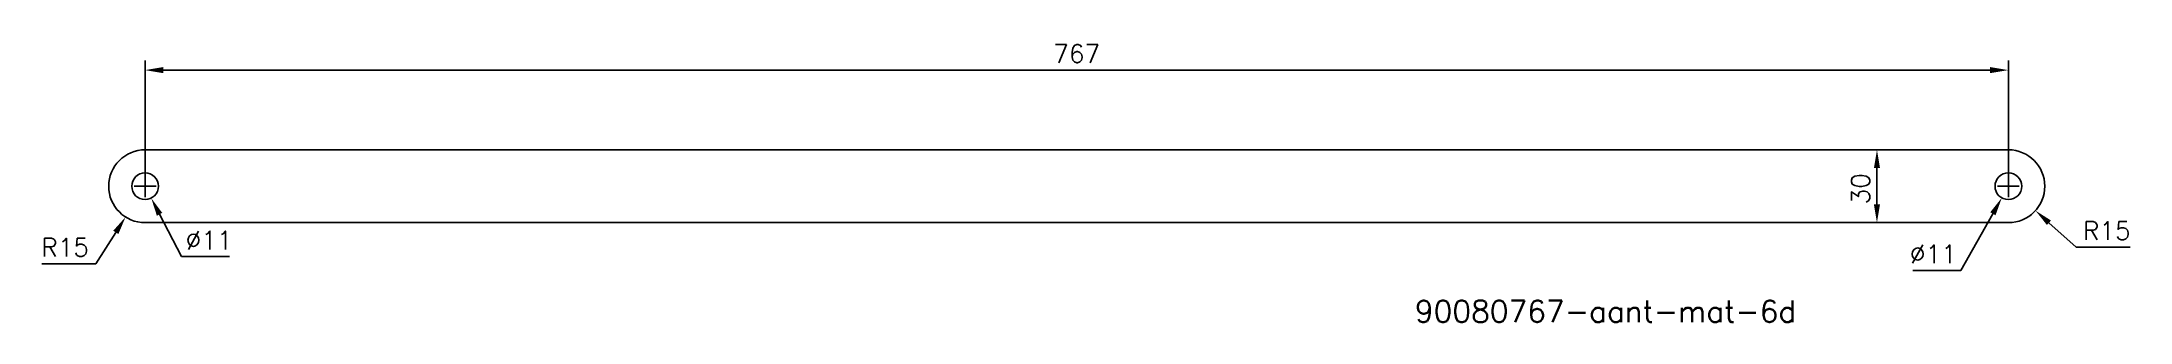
# Model space of a CAD drawing. Extents: x 2610 to 3469, y 664 to 780.
import ezdxf

# ---------------------------------------------------------------- set-up
doc = ezdxf.new("R2010")
doc.units = 0
doc.header["$LTSCALE"] = 0.5
doc.layers.get('DEFPOINTS').update_dxf_attribs({"linetype": 'CONTINUOUS'})
for name, color, linetype in [('50VOL', 13, 'CONTINUOUS'), ('70VOL', 5, 'CONTINUOUS'), ('BRANDLIJN', 93, 'CONTINUOUS')]:
    doc.layers.add(name, color=color, linetype=linetype)
doc.styles.add('ROMANS', font='romans.shx')
doc.dimstyles.new('1_OP_03$0', dxfattribs={"dimscale": 3, "dimtxt": 2.5, "dimasz": 2.5, "dimexe": 1.3, "dimexo": 0.6, "dimgap": 1, "dimtad": 1, "dimdec": 1, "dimdsep": 46, "dimtxsty": 'ROMANS', "dimcen": -1.5, "dimclrd": 150, "dimclre": 150, "dimclrt": 5, "dimadec": 0, "dimazin": 0, "dimtfac": 1, "dimtdec": 1, "dimtmove": 0, "dimatfit": 3, "dimfxl": 0, "dimtolj": 1, "dimtzin": 0, "dimarcsym": 0})
doc.dimstyles.new('1_OP_03$3', dxfattribs={"dimscale": 3, "dimtxt": 2.5, "dimasz": 2.5, "dimexe": 1.3, "dimexo": 0.6, "dimgap": 1, "dimtad": 1, "dimtoh": 1, "dimdec": 1, "dimdsep": 46, "dimtxsty": 'ROMANS', "dimcen": -1.5, "dimclrd": 150, "dimclre": 150, "dimclrt": 5, "dimadec": 0, "dimazin": 0, "dimtfac": 1, "dimtdec": 1, "dimtofl": 0, "dimtmove": 0, "dimatfit": 0, "dimfxl": 0, "dimtolj": 1, "dimtzin": 0, "dimarcsym": 0})
doc.dimstyles.new('1_OP_03$4', dxfattribs={"dimscale": 3, "dimtxt": 2.5, "dimasz": 2.5, "dimexe": 1.3, "dimexo": 0.6, "dimgap": 1, "dimtad": 1, "dimtoh": 1, "dimdec": 1, "dimdsep": 46, "dimtxsty": 'ROMANS', "dimcen": 1, "dimclrd": 150, "dimclre": 150, "dimclrt": 5, "dimadec": 0, "dimazin": 0, "dimtfac": 1, "dimtdec": 1, "dimtofl": 0, "dimtmove": 0, "dimatfit": 3, "dimfxl": 0, "dimtolj": 1, "dimtzin": 0, "dimarcsym": 0})

# ---------------------------------------------------------------- blocks, each defined once
blk = doc.blocks.new('*D0')
at = {"layer": '70VOL', "color": 150, "lineweight": -2}
for p, q in [((2652.28, 722.29), (2652.28, 772.21)), ((2659.78, 768.31), (3411.78, 768.31)), ((3419.28, 722.29), (3419.28, 772.21))]:
    blk.add_line(p, q, dxfattribs=at)
at = {"layer": '70VOL', "color": 150}
for points in [[(2659.78, 769.56), (2659.78, 767.06), (2652.28, 768.31)], [(3411.78, 769.56), (3411.78, 767.06), (3419.28, 768.31)]]:
    blk.add_solid(points, dxfattribs=at)
at = {"layer": 'DEFPOINTS', "color": 0}
for p in [(3419.28, 768.31), (2652.28, 720.49), (3419.28, 720.49)]:
    blk.add_point(p, dxfattribs=at)
at = {"layer": '70VOL', "color": 5, "insert": (3035.78, 775.06), "char_height": 7.5, "attachment_point": 5, "style": 'ROMANS'}
blk.add_mtext('\\A1;767', dxfattribs=at)
blk = doc.blocks.new('*D1')
at = {"layer": '70VOL', "color": 150, "lineweight": -2}
for p, q in [((2652.28, 715.99), (2652.28, 724.99)), ((2647.78, 720.49), (2656.78, 720.49)), ((2658.23, 708.93), (2667.21, 691.49)), ((2667.21, 691.49), (2687, 691.49))]:
    blk.add_line(p, q, dxfattribs=at)
at = {"layer": '70VOL', "color": 150}
blk.add_solid([(2659.34, 709.51), (2657.12, 708.36), (2654.79, 715.6)], dxfattribs=at)
at = {"layer": 'DEFPOINTS', "color": 0}
for p in [(2649.76, 725.38), (2654.79, 715.6)]:
    blk.add_point(p, dxfattribs=at)
at = {"layer": '70VOL', "color": 5, "insert": (2678.61, 698.24), "char_height": 7.5, "attachment_point": 5, "style": 'ROMANS'}
blk.add_mtext('\\A1;∅11', dxfattribs=at)
blk = doc.blocks.new('*D2')
at = {"layer": '70VOL', "color": 150, "lineweight": -2}
for p, q in [((2652.28, 717.49), (2652.28, 723.49)), ((2649.28, 720.49), (2655.28, 720.49)), ((2632.03, 688.58), (2640.22, 701.49)), ((2609.74, 688.58), (2632.03, 688.58))]:
    blk.add_line(p, q, dxfattribs=at)
at = {"layer": '70VOL', "color": 150}
blk.add_solid([(2639.17, 702.16), (2641.28, 700.82), (2644.24, 707.83)], dxfattribs=at)
at = {"layer": 'DEFPOINTS', "color": 0}
for p in [(2652.28, 720.49), (2644.24, 707.83)]:
    blk.add_point(p, dxfattribs=at)
at = {"layer": '70VOL', "color": 5, "insert": (2619.38, 695.33), "char_height": 7.5, "attachment_point": 5, "style": 'ROMANS'}
blk.add_mtext('\\A1;R15', dxfattribs=at)
blk = doc.blocks.new('*D3')
at = {"layer": '70VOL', "color": 150, "lineweight": -2}
for p, q in [((3419.28, 717.49), (3419.28, 723.49)), ((3416.28, 720.49), (3422.28, 720.49)), ((3447.16, 695.41), (3436, 705.45)), ((3469.44, 695.41), (3447.16, 695.41))]:
    blk.add_line(p, q, dxfattribs=at)
at = {"layer": '70VOL', "color": 150}
blk.add_solid([(3436.84, 706.37), (3435.17, 704.52), (3430.43, 710.46)], dxfattribs=at)
at = {"layer": 'DEFPOINTS', "color": 0}
for p in [(3419.28, 720.49), (3430.43, 710.46)]:
    blk.add_point(p, dxfattribs=at)
at = {"layer": '70VOL', "color": 5, "insert": (3459.8, 702.16), "char_height": 7.5, "attachment_point": 5, "style": 'ROMANS'}
blk.add_mtext('\\A1;R15', dxfattribs=at)
blk = doc.blocks.new('*D4')
at = {"layer": '70VOL', "color": 150, "lineweight": -2}
for p, q in [((3419.28, 715.99), (3419.28, 724.99)), ((3414.78, 720.49), (3423.78, 720.49)), ((3412.91, 709.16), (3399.78, 685.82)), ((3399.78, 685.82), (3380, 685.82))]:
    blk.add_line(p, q, dxfattribs=at)
at = {"layer": '70VOL', "color": 150}
blk.add_solid([(3411.82, 709.77), (3413.99, 708.55), (3416.58, 715.7)], dxfattribs=at)
at = {"layer": 'DEFPOINTS', "color": 0}
for p in [(3421.97, 725.29), (3416.58, 715.7)]:
    blk.add_point(p, dxfattribs=at)
at = {"layer": '70VOL', "color": 5, "insert": (3388.39, 692.57), "char_height": 7.5, "attachment_point": 5, "style": 'ROMANS'}
blk.add_mtext('\\A1;∅11', dxfattribs=at)
blk = doc.blocks.new('*D5')
at = {"layer": '70VOL', "color": 150, "lineweight": -2}
for p, q in [((3417.48, 735.49), (3361.29, 735.49)), ((3365.19, 727.99), (3365.19, 712.99)), ((3417.48, 705.49), (3361.29, 705.49))]:
    blk.add_line(p, q, dxfattribs=at)
at = {"layer": '70VOL', "color": 150}
for points in [[(3363.94, 727.99), (3366.44, 727.99), (3365.19, 735.49)], [(3363.94, 712.99), (3366.44, 712.99), (3365.19, 705.49)]]:
    blk.add_solid(points, dxfattribs=at)
at = {"layer": 'DEFPOINTS', "color": 0}
for p in [(3419.28, 735.49), (3365.19, 705.49), (3419.28, 705.49)]:
    blk.add_point(p, dxfattribs=at)
at = {"layer": '70VOL', "color": 5, "insert": (3358.44, 719.45), "char_height": 7.5, "attachment_point": 5, "rotation": 90, "style": 'ROMANS'}
blk.add_mtext('\\A1;30', dxfattribs=at)

msp = doc.modelspace()

# ---------------------------------------------------------------- linework, layer by layer
at = {"layer": '50VOL'}
for p, q in [((2652.28, 735.49), (3419.28, 735.49)), ((3419.28, 705.49), (2652.28, 705.49))]:
    msp.add_line(p, q, dxfattribs=at)
for centre in [(2652.28, 720.49), (3419.28, 720.49)]:
    msp.add_circle(centre, 5.5, dxfattribs=at)
for centre, start, end in [((2652.28, 720.49), 90, 270), ((3419.28, 720.49), 270, 90)]:
    msp.add_arc(centre, 15, start, end, dxfattribs=at)

# ---------------------------------------------------------------- texts
at = {"layer": 'BRANDLIJN', "style": 'ROMANS'}
msp.add_text('90080767-aant-mat-6d', height=9, dxfattribs=at).set_placement((3174.97, 664.48))

# ---------------------------------------------------------------- dimensions: what is measured, and where the dimension line sits
at = {"layer": '70VOL'}
dim = msp.add_linear_dim(base=(3419.28, 768.31), p1=(2652.28, 720.49), p2=(3419.28, 720.49), dimstyle='1_OP_03$0', dxfattribs=at)
dim.commit()
dim.dimension.update_dxf_attribs({"geometry": '*D0', "text_midpoint": (3035.78, 775.06)})
dim = msp.add_linear_dim(base=(3365.19, 705.49), p1=(3419.28, 735.49), p2=(3419.28, 705.49), angle=90, dimstyle='1_OP_03$0', dxfattribs=at)
dim.commit()
dim.dimension.update_dxf_attribs({"geometry": '*D5', "text_midpoint": (3365.19, 719.45), "dimtype": 160})
dim = msp.add_radius_dim(center=(2652.28, 720.49), mpoint=(2644.24, 707.83), dimstyle='1_OP_03$4', dxfattribs=at)
dim.commit()
dim.dimension.update_dxf_attribs({"geometry": '*D2', "text_midpoint": (2619.38, 688.58), "dimtype": 164})
for p1, p2, picture, middle in [((2649.76, 725.38), (2654.79, 715.6), '*D1', (2678.61, 691.49)), ((3421.97, 725.29), (3416.58, 715.7), '*D4', (3388.39, 685.82))]:
    dim = msp.add_diameter_dim_2p(p1=p1, p2=p2, dimstyle='1_OP_03$3', dxfattribs=at)
    dim.commit()
    dim.dimension.update_dxf_attribs({"geometry": picture, "text_midpoint": middle, "dimtype": 163})
dim = msp.add_radius_dim(center=(3419.28, 720.49), mpoint=(3430.43, 710.46), dimstyle='1_OP_03$4', dxfattribs=at)
dim.commit()
dim.dimension.update_dxf_attribs({"geometry": '*D3', "text_midpoint": (3459.8, 702.16)})

doc.saveas('drawing.dxf')
